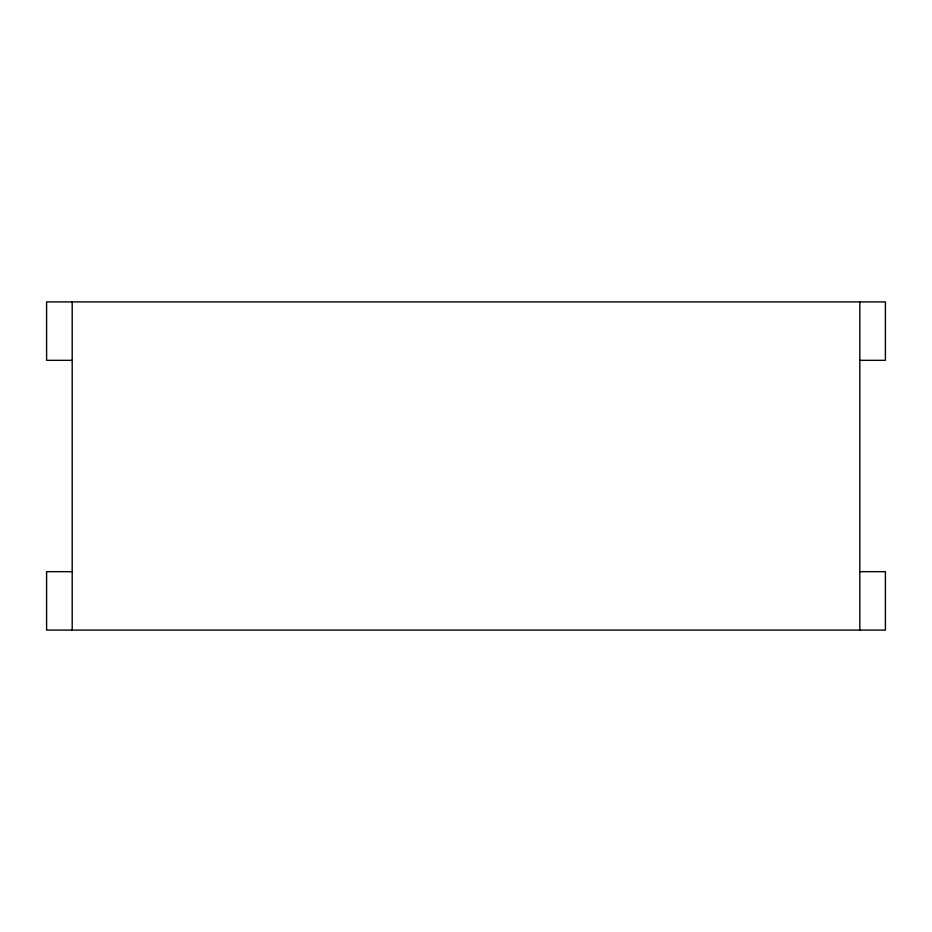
<?xml version="1.0" encoding="UTF-8"?>
<svg xmlns="http://www.w3.org/2000/svg" width="932" height="932" viewBox="0 0 932 932"><rect width="100%" height="100%" fill="white"/><g stroke="black" fill="none" stroke-linecap="round" stroke-linejoin="round"><path stroke-width="1.4" d="M72.195 360.335L46.6 360.335L46.6 301.91L885.4 301.91L885.4 360.335L859.805 360.335M72.195 571.665L46.6 571.665L46.6 630.09L885.4 630.09L885.4 571.665L859.805 571.665M859.805 301.91L859.805 630.09M72.195 301.91L72.195 630.09"/></g></svg>
